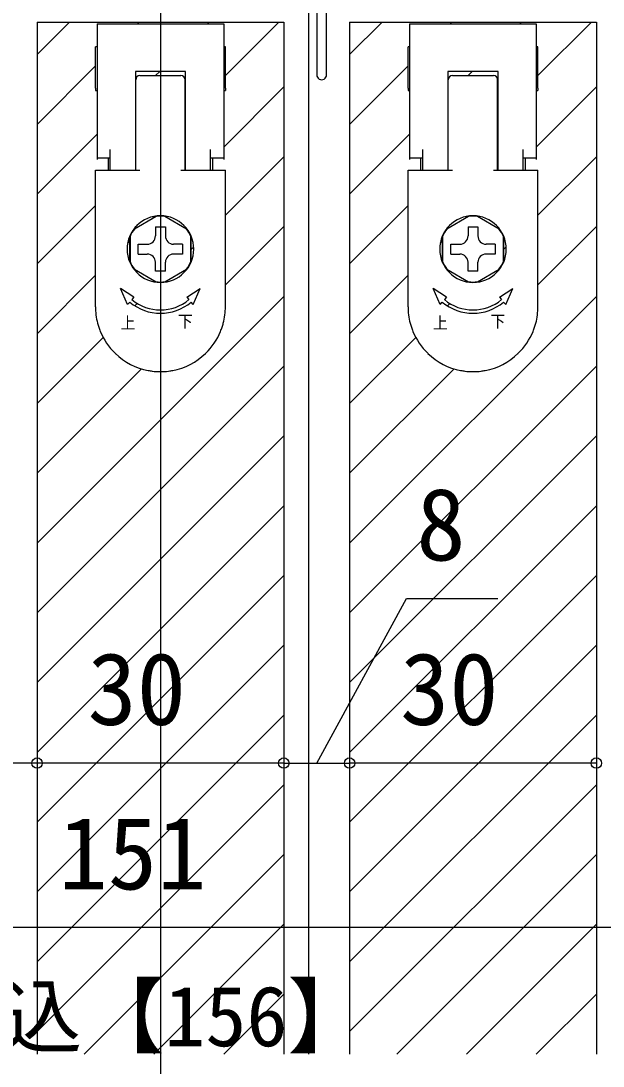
# Model space of a CAD drawing. Units: millimetres, scale not verified. Extents: x -525 to 525, y -783 to 779.
# Drawn here: x -337.8 to -267, y 327.8 to 454.9 of the extents above; entities that cross this region are included whole.
import ezdxf
from ezdxf.enums import TextEntityAlignment as Align

# ---------------------------------------------------------------- set-up
doc = ezdxf.new("R2010")
doc.units = ezdxf.units.MM
doc.header["$LTSCALE"] = 4
for name, color, linetype in [('0-3_YKK_11', 7, 'Continuous'), ('0-4_YKK_12', 2, 'Continuous'), ('0-5_YKK_13', 4, 'Continuous'), ('0-7_YKK_D', 6, 'Continuous')]:
    doc.layers.add(name, color=color, linetype=linetype)
doc.styles.add('ＭＳ ゴシック', font='')
doc.styles.get('ＭＳ ゴシック').set_extended_font_data('MS Gothic')

msp = doc.modelspace()

# ---------------------------------------------------------------- linework, layer by layer
at = {"layer": '0-3_YKK_11'}
msp.add_line((-301.805, 477.703), (-301.805, 448.303), dxfattribs=at)
msp.add_lwpolyline([(-300.605, 448.303), (-300.605, 470.903), (-297.305, 470.903), (-297.305, 465.903)], dxfattribs=at)
msp.add_arc((-301.205, 448.303), 0.6, 179.99999, 0.00001, dxfattribs=at)
at = {"layer": '0-4_YKK_12'}
for p, q in [((-320.805, 539.277), (-320.805, 182)), ((-302.805, 475.203), (-302.805, 329.205)), ((-335.805, 454.703), (-305.805, 454.703)), ((-335.805, 454.703), (-335.805, 329.205)), ((-335.805, 450.757), (-331.859, 454.703)), ((-323.573, 454.504), (-323.374, 454.703)), ((-315.088, 454.504), (-314.888, 454.703)), ((-312.905, 448.201), (-306.403, 454.703)), ((-305.805, 454.703), (-305.805, 329.205)), ((-297.805, 454.703), (-267.805, 454.703)), ((-297.805, 454.703), (-297.805, 329.205)), ((-297.805, 450.757), (-293.859, 454.703)), ((-285.573, 454.504), (-285.374, 454.703)), ((-277.088, 454.504), (-276.888, 454.703)), ((-274.905, 448.201), (-268.403, 454.703)), ((-267.805, 454.703), (-267.805, 329.205)), ((-335.805, 442.272), (-328.705, 449.372)), ((-321.388, 448.203), (-320.888, 448.703)), ((-297.805, 442.272), (-290.705, 449.372)), ((-283.388, 448.203), (-282.888, 448.703)), ((-313.105, 439.516), (-305.805, 446.816)), ((-275.105, 439.516), (-267.805, 446.816)), ((-323.855, 445.737), (-323.805, 445.787)), ((-285.855, 445.737), (-285.805, 445.787)), ((-317.805, 443.301), (-317.755, 443.351)), ((-279.805, 443.301), (-279.755, 443.351)), ((-335.805, 433.787), (-328.505, 441.087)), ((-297.805, 433.787), (-290.505, 441.087)), ((-323.855, 437.251), (-323.805, 437.301)), ((-314.48, 438.141), (-314.418, 438.203)), ((-312.905, 431.231), (-305.805, 438.331)), ((-285.855, 437.251), (-285.805, 437.301)), ((-276.48, 438.141), (-276.418, 438.203)), ((-274.905, 431.231), (-267.805, 438.331)), ((-335.805, 425.301), (-328.705, 432.401)), ((-297.805, 425.301), (-290.705, 432.401)), ((-321.847, 430.775), (-321.534, 431.087)), ((-283.847, 430.775), (-283.534, 431.087)), ((-312.905, 422.745), (-305.805, 429.845)), ((-274.905, 422.745), (-267.805, 429.845)), ((-324.789, 427.832), (-324.555, 428.066)), ((-317.055, 427.081), (-316.764, 427.372)), ((-286.789, 427.832), (-286.555, 428.066)), ((-279.055, 427.081), (-278.764, 427.372)), ((-335.805, 416.816), (-328.705, 423.916)), ((-297.805, 416.816), (-290.705, 423.916)), ((-321.074, 423.062), (-321.026, 423.11)), ((-283.074, 423.062), (-283.026, 423.11)), ((-335.805, 391.36), (-305.805, 421.36)), ((-297.805, 391.36), (-267.805, 421.36)), ((-323.923, 420.213), (-323.633, 420.503)), ((-285.923, 420.213), (-285.633, 420.503)), ((-335.805, 408.331), (-327.767, 416.369)), ((-297.805, 408.331), (-289.767, 416.369)), ((-335.805, 382.875), (-305.805, 412.875)), ((-335.805, 399.845), (-323.105, 412.546)), ((-297.805, 382.875), (-267.805, 412.875)), ((-297.805, 399.845), (-285.105, 412.546)), ((-335.805, 374.39), (-305.805, 404.39)), ((-297.805, 374.39), (-267.805, 404.39)), ((-335.805, 365.904), (-305.805, 395.904)), ((-297.805, 365.904), (-267.805, 395.904)), ((-335.805, 357.419), (-305.805, 387.419)), ((-297.805, 357.419), (-267.805, 387.419)), ((-335.805, 348.934), (-305.805, 378.934)), ((-297.805, 348.934), (-267.805, 378.934)), ((-335.805, 340.448), (-305.805, 370.448)), ((-297.805, 340.448), (-267.805, 370.448)), ((-335.805, 331.963), (-305.805, 361.963)), ((-297.805, 331.963), (-267.805, 361.963)), ((-330.078, 329.205), (-305.805, 353.478)), ((-292.078, 329.205), (-267.805, 353.478)), ((-321.593, 329.205), (-305.805, 344.993)), ((-283.593, 329.205), (-267.805, 344.993)), ((-313.108, 329.205), (-305.805, 336.507)), ((-275.108, 329.205), (-267.805, 336.507))]:
    msp.add_line(p, q, dxfattribs=at)
at = {"layer": '0-5_YKK_13'}
for p, q in [((-328.505, 454.504), (-313.105, 454.504)), ((-328.505, 454.504), (-328.505, 438.004)), ((-313.105, 454.504), (-313.105, 438.004)), ((-290.505, 454.504), (-275.105, 454.504)), ((-290.505, 454.504), (-290.505, 438.004)), ((-275.105, 454.504), (-275.105, 438.004)), ((-328.505, 451.703), (-328.705, 451.703)), ((-290.505, 451.703), (-290.705, 451.703)), ((-312.905, 448.311), (-312.905, 451.203)), ((-274.905, 448.311), (-274.905, 451.203)), ((-323.855, 448.703), (-323.855, 436.703)), ((-317.755, 448.703), (-323.855, 448.703)), ((-317.755, 436.703), (-317.755, 448.703)), ((-285.855, 448.703), (-285.855, 436.703)), ((-279.755, 448.703), (-285.855, 448.703)), ((-279.755, 436.703), (-279.755, 448.703)), ((-328.705, 447.865), (-328.705, 448.311)), ((-328.705, 446.692), (-328.705, 447.865)), ((-323.805, 447.203), (-323.805, 447.703)), ((-323.305, 448.203), (-318.305, 448.203)), ((-317.805, 447.203), (-317.805, 447.703)), ((-290.705, 447.865), (-290.705, 448.311)), ((-290.705, 446.692), (-290.705, 447.865)), ((-285.805, 447.203), (-285.805, 447.703)), ((-285.305, 448.203), (-280.305, 448.203)), ((-279.805, 447.203), (-279.805, 447.703)), ((-328.705, 446.692), (-328.705, 446.424)), ((-328.705, 446.424), (-328.705, 446.392)), ((-328.705, 446.392), (-328.505, 446.392)), ((-323.855, 446.392), (-323.805, 446.392)), ((-323.805, 446.703), (-323.805, 447.203)), ((-323.805, 446.424), (-323.805, 446.692)), ((-323.805, 446.392), (-323.805, 446.424)), ((-323.805, 445.407), (-323.805, 446.392)), ((-317.805, 446.692), (-317.805, 446.701)), ((-317.805, 445.407), (-317.805, 446.392)), ((-317.805, 446.392), (-317.755, 446.392)), ((-313.105, 446.392), (-312.905, 446.392)), ((-312.905, 446.692), (-312.905, 446.424)), ((-312.905, 446.424), (-312.905, 446.392)), ((-290.705, 446.692), (-290.705, 446.424)), ((-290.705, 446.424), (-290.705, 446.392)), ((-290.705, 446.392), (-290.505, 446.392)), ((-285.855, 446.392), (-285.805, 446.392)), ((-285.805, 446.703), (-285.805, 447.203)), ((-285.805, 446.424), (-285.805, 446.692)), ((-285.805, 446.392), (-285.805, 446.424)), ((-285.805, 445.407), (-285.805, 446.392)), ((-279.805, 446.692), (-279.805, 446.701)), ((-279.805, 445.407), (-279.805, 446.392)), ((-279.805, 446.392), (-279.755, 446.392)), ((-275.105, 446.392), (-274.905, 446.392)), ((-274.905, 446.692), (-274.905, 446.424)), ((-274.905, 446.424), (-274.905, 446.392)), ((-317.805, 443.161), (-317.805, 444.692)), ((-279.805, 443.161), (-279.805, 444.692)), ((-323.805, 442.703), (-323.805, 443.161)), ((-323.805, 442.668), (-323.805, 442.703)), ((-285.805, 442.703), (-285.805, 443.161)), ((-285.805, 442.668), (-285.805, 442.703)), ((-323.805, 439.203), (-323.805, 441.203)), ((-317.805, 439.203), (-317.805, 441.203)), ((-285.805, 439.203), (-285.805, 441.203)), ((-279.805, 439.203), (-279.805, 441.203)), ((-326.905, 436.703), (-326.905, 439.203)), ((-323.805, 438.12), (-323.805, 439.203)), ((-317.805, 438.12), (-317.805, 439.203)), ((-314.705, 436.703), (-314.705, 439.203)), ((-288.905, 436.703), (-288.905, 439.203)), ((-285.805, 438.12), (-285.805, 439.203)), ((-279.805, 438.12), (-279.805, 439.203)), ((-276.705, 436.703), (-276.705, 439.203)), ((-328.505, 438.203), (-326.905, 438.203)), ((-327.13, 436.703), (-327.13, 438.203)), ((-323.805, 437.703), (-323.805, 438.12)), ((-317.805, 437.703), (-317.805, 438.12)), ((-317.805, 437.203), (-317.805, 437.703)), ((-314.705, 438.203), (-313.105, 438.203)), ((-314.48, 438.203), (-314.48, 436.703)), ((-290.505, 438.203), (-288.905, 438.203)), ((-289.13, 436.703), (-289.13, 438.203)), ((-285.805, 437.703), (-285.805, 438.12)), ((-279.805, 437.703), (-279.805, 438.12)), ((-279.805, 437.203), (-279.805, 437.703)), ((-276.705, 438.203), (-275.105, 438.203)), ((-276.48, 438.203), (-276.48, 436.703)), ((-328.705, 436.703), (-326.905, 436.703)), ((-328.705, 432.403), (-328.705, 436.703)), ((-323.805, 436.703), (-323.305, 436.703)), ((-318.305, 436.703), (-317.805, 436.703)), ((-317.805, 436.703), (-317.805, 437.203)), ((-317.805, 436.703), (-317.755, 436.703)), ((-312.905, 432.403), (-312.905, 436.703)), ((-290.705, 436.703), (-288.905, 436.703)), ((-290.705, 432.403), (-290.705, 436.703)), ((-285.805, 436.703), (-285.305, 436.703)), ((-280.305, 436.703), (-279.805, 436.703)), ((-279.805, 436.703), (-279.805, 437.203)), ((-279.805, 436.703), (-279.755, 436.703)), ((-274.905, 432.403), (-274.905, 436.703)), ((-328.705, 431.403), (-328.705, 432.403)), ((-312.905, 431.403), (-312.905, 432.403)), ((-290.705, 431.403), (-290.705, 432.403)), ((-274.905, 431.403), (-274.905, 432.403)), ((-328.705, 430.529), (-328.705, 431.403)), ((-321.339, 431.068), (-323.971, 429.548)), ((-317.639, 429.548), (-320.271, 431.068)), ((-312.905, 430.529), (-312.905, 431.403)), ((-290.705, 430.529), (-290.705, 431.403)), ((-283.339, 431.068), (-285.971, 429.548)), ((-279.639, 429.548), (-282.271, 431.068)), ((-274.905, 430.529), (-274.905, 431.403)), ((-328.705, 430.065), (-328.705, 430.529)), ((-328.705, 429.903), (-328.705, 430.065)), ((-321.405, 429.803), (-320.205, 429.803)), ((-321.405, 429.803), (-321.405, 428.703)), ((-320.205, 429.803), (-320.205, 428.703)), ((-290.705, 430.065), (-290.705, 430.529)), ((-290.705, 429.903), (-290.705, 430.065)), ((-283.405, 429.803), (-282.205, 429.803)), ((-283.405, 429.803), (-283.405, 428.703)), ((-282.205, 429.803), (-282.205, 428.703)), ((-324.555, 428.633), (-324.555, 425.574)), ((-324.505, 428.623), (-324.505, 425.584)), ((-317.105, 425.584), (-317.105, 428.623)), ((-317.055, 425.574), (-317.055, 428.633)), ((-312.905, 427.403), (-312.905, 429.403)), ((-286.555, 428.633), (-286.555, 425.574)), ((-286.505, 428.623), (-286.505, 425.584)), ((-279.105, 425.584), (-279.105, 428.623)), ((-279.055, 425.574), (-279.055, 428.633)), ((-274.905, 427.403), (-274.905, 429.403)), ((-328.705, 426.903), (-328.705, 427.403)), ((-323.505, 426.503), (-323.505, 427.703)), ((-323.505, 427.703), (-322.405, 427.703)), ((-318.105, 427.703), (-319.205, 427.703)), ((-318.105, 427.703), (-318.105, 426.503)), ((-312.905, 426.903), (-312.905, 427.403)), ((-290.705, 426.903), (-290.705, 427.403)), ((-285.505, 426.503), (-285.505, 427.703)), ((-285.505, 427.703), (-284.405, 427.703)), ((-280.105, 427.703), (-281.205, 427.703)), ((-280.105, 427.703), (-280.105, 426.503)), ((-274.905, 426.903), (-274.905, 427.403)), ((-328.705, 425.903), (-328.705, 426.278)), ((-328.705, 425.847), (-328.705, 425.903)), ((-328.705, 425.568), (-328.705, 425.847)), ((-323.505, 426.503), (-322.405, 426.503)), ((-318.105, 426.503), (-319.205, 426.503)), ((-312.905, 425.903), (-312.905, 426.278)), ((-312.905, 425.847), (-312.905, 425.903)), ((-312.905, 425.568), (-312.905, 425.847)), ((-290.705, 425.903), (-290.705, 426.278)), ((-290.705, 425.847), (-290.705, 425.903)), ((-290.705, 425.568), (-290.705, 425.847)), ((-285.505, 426.503), (-284.405, 426.503)), ((-280.105, 426.503), (-281.205, 426.503)), ((-274.905, 425.903), (-274.905, 426.278)), ((-274.905, 425.847), (-274.905, 425.903)), ((-274.905, 425.568), (-274.905, 425.847)), ((-328.705, 425.547), (-328.705, 425.568)), ((-328.705, 425.403), (-328.705, 425.547)), ((-328.705, 424.903), (-328.705, 425.403)), ((-328.705, 424.403), (-328.705, 424.903)), ((-323.971, 424.659), (-321.339, 423.139)), ((-321.405, 424.403), (-321.405, 425.503)), ((-320.271, 423.139), (-317.639, 424.659)), ((-320.205, 424.403), (-320.205, 425.503)), ((-312.905, 425.547), (-312.905, 425.568)), ((-312.905, 425.403), (-312.905, 425.547)), ((-312.905, 424.903), (-312.905, 425.403)), ((-312.905, 424.403), (-312.905, 424.903)), ((-290.705, 425.547), (-290.705, 425.568)), ((-290.705, 425.403), (-290.705, 425.547)), ((-290.705, 424.903), (-290.705, 425.403)), ((-290.705, 424.403), (-290.705, 424.903)), ((-285.971, 424.659), (-283.339, 423.139)), ((-283.405, 424.403), (-283.405, 425.503)), ((-282.271, 423.139), (-279.639, 424.659)), ((-282.205, 424.403), (-282.205, 425.503)), ((-274.905, 425.547), (-274.905, 425.568)), ((-274.905, 425.403), (-274.905, 425.547)), ((-274.905, 424.903), (-274.905, 425.403)), ((-274.905, 424.403), (-274.905, 424.903)), ((-328.705, 420.103), (-328.705, 424.403)), ((-320.205, 424.403), (-321.405, 424.403)), ((-312.905, 420.103), (-312.905, 424.403)), ((-290.705, 420.103), (-290.705, 424.403)), ((-282.205, 424.403), (-283.405, 424.403)), ((-274.905, 420.103), (-274.905, 424.403)), ((-324.791, 420.354), (-325.655, 422.303)), ((-324.019, 421.273), (-325.655, 422.303)), ((-317.591, 421.273), (-315.956, 422.303)), ((-316.82, 420.354), (-315.956, 422.303)), ((-286.791, 420.354), (-287.655, 422.303)), ((-286.019, 421.273), (-287.655, 422.303)), ((-279.591, 421.273), (-277.956, 422.303)), ((-278.82, 420.354), (-277.956, 422.303)), ((-324.019, 421.273), (-324.276, 420.967)), ((-317.591, 421.273), (-317.334, 420.967)), ((-286.019, 421.273), (-286.276, 420.967)), ((-279.591, 421.273), (-279.334, 420.967)), ((-324.791, 420.354), (-324.533, 420.66)), ((-316.82, 420.354), (-317.077, 420.66)), ((-286.791, 420.354), (-286.533, 420.66)), ((-278.82, 420.354), (-279.077, 420.66))]:
    msp.add_line(p, q, dxfattribs=at)
for points in [[(-328.705, 448.311), (-328.705, 451.203), (-328.705, 451.703)], [(-312.905, 451.203), (-312.905, 451.703), (-313.105, 451.703)], [(-290.705, 448.311), (-290.705, 451.203), (-290.705, 451.703)], [(-274.905, 451.203), (-274.905, 451.703), (-275.105, 451.703)], [(-312.905, 446.692), (-312.905, 447.865), (-312.905, 448.311)], [(-274.905, 446.692), (-274.905, 447.865), (-274.905, 448.311)], [(-323.805, 446.692), (-323.805, 446.701), (-323.805, 446.703)], [(-317.805, 446.701), (-317.805, 446.703), (-317.805, 447.203)], [(-317.805, 446.392), (-317.805, 446.424), (-317.805, 446.692)], [(-285.805, 446.692), (-285.805, 446.701), (-285.805, 446.703)], [(-279.805, 446.701), (-279.805, 446.703), (-279.805, 447.203)], [(-279.805, 446.392), (-279.805, 446.424), (-279.805, 446.692)], [(-323.805, 444.907), (-323.805, 445.264), (-323.805, 445.407)], [(-323.805, 443.161), (-323.805, 444.692), (-323.805, 444.907)], [(-317.805, 444.692), (-317.805, 444.907), (-317.805, 445.264), (-317.805, 445.407)], [(-285.805, 444.907), (-285.805, 445.264), (-285.805, 445.407)], [(-285.805, 443.161), (-285.805, 444.692), (-285.805, 444.907)], [(-279.805, 444.692), (-279.805, 444.907), (-279.805, 445.264), (-279.805, 445.407)], [(-323.805, 441.203), (-323.805, 442.661), (-323.805, 442.668)], [(-317.805, 442.668), (-317.805, 442.703), (-317.805, 443.161)], [(-317.805, 441.203), (-317.805, 442.661), (-317.805, 442.668)], [(-285.805, 441.203), (-285.805, 442.661), (-285.805, 442.668)], [(-279.805, 442.668), (-279.805, 442.703), (-279.805, 443.161)], [(-279.805, 441.203), (-279.805, 442.661), (-279.805, 442.668)], [(-323.805, 436.703), (-323.805, 437.203), (-323.805, 437.703)], [(-285.805, 436.703), (-285.805, 437.203), (-285.805, 437.703)], [(-326.905, 436.703), (-323.855, 436.703), (-323.805, 436.703)], [(-317.755, 436.703), (-314.705, 436.703), (-312.905, 436.703)], [(-288.905, 436.703), (-285.855, 436.703), (-285.805, 436.703)], [(-279.755, 436.703), (-276.705, 436.703), (-274.905, 436.703)], [(-328.705, 427.403), (-328.705, 429.403), (-328.705, 429.903)], [(-312.905, 429.403), (-312.905, 429.903), (-312.905, 430.065), (-312.905, 430.529)], [(-290.705, 427.403), (-290.705, 429.403), (-290.705, 429.903)], [(-274.905, 429.403), (-274.905, 429.903), (-274.905, 430.065), (-274.905, 430.529)], [(-328.705, 426.278), (-328.705, 426.742), (-328.705, 426.903)], [(-312.905, 426.278), (-312.905, 426.742), (-312.905, 426.903)], [(-290.705, 426.278), (-290.705, 426.742), (-290.705, 426.903)], [(-274.905, 426.278), (-274.905, 426.742), (-274.905, 426.903)]]:
    msp.add_lwpolyline(points, dxfattribs=at)
for centre, radius, start, end in [((-323.305, 447.703), 0.5, 90, 180), ((-318.305, 447.703), 0.5, 0, 90), ((-285.305, 447.703), 0.5, 90, 180), ((-280.305, 447.703), 0.5, 0, 90), ((-320.805, 427.103), 4.05, 0, 180), ((-320.805, 427.103), 4, 82.33165, 97.66835), ((-282.805, 427.103), 4.05, 0, 180), ((-282.805, 427.103), 4, 82.33165, 97.66835), ((-320.805, 427.103), 4.05, 136.2623, 157.80839), ((-282.805, 427.103), 4.05, 136.2623, 157.80839), ((-320.805, 427.103), 4, 142.33165, 157.66835), ((-322.405, 428.703), 1, 270, 0), ((-319.205, 428.703), 1, 180, 270), ((-320.805, 427.103), 4, 22.33165, 37.82349), ((-282.805, 427.103), 4, 142.33165, 157.66835), ((-284.405, 428.703), 1, 270, 0), ((-281.205, 428.703), 1, 180, 270), ((-282.805, 427.103), 4, 22.33165, 37.82349), ((-320.805, 427.103), 4.05, 180, 0), ((-282.805, 427.103), 4.05, 180, 0), ((-322.405, 425.503), 1, 0, 90), ((-319.205, 425.503), 1, 90, 180), ((-284.405, 425.503), 1, 0, 90), ((-281.205, 425.503), 1, 90, 180), ((-320.805, 427.103), 4, 202.33165, 217.82349), ((-320.805, 427.103), 4, 322.17651, 337.66835), ((-282.805, 427.103), 4, 202.33165, 217.82349), ((-282.805, 427.103), 4, 322.17651, 337.66835), ((-320.805, 427.103), 4, 262.17651, 277.82349), ((-282.805, 427.103), 4, 262.17651, 277.82349), ((-320.805, 425.103), 5.4, 230, 310), ((-282.805, 425.103), 5.4, 230, 310), ((-320.805, 420.103), 7.9, 180, 194.66485), ((-320.805, 425.103), 5.8, 230, 310), ((-320.805, 420.103), 7.9, 345.33515, 0), ((-282.805, 420.103), 7.9, 180, 194.66485), ((-282.805, 425.103), 5.8, 230, 310), ((-282.805, 420.103), 7.9, 345.33515, 0), ((-320.805, 420.103), 7.9, 194.66485, 198.44872), ((-320.805, 420.103), 7.9, 198.44872, 202.318), ((-320.805, 420.103), 7.9, 202.318, 225.86911), ((-320.805, 420.103), 7.9, 314.13089, 337.682), ((-320.805, 420.103), 7.9, 337.682, 341.55128), ((-320.805, 420.103), 7.9, 341.55128, 345.33515), ((-282.805, 420.103), 7.9, 194.66485, 198.44872), ((-282.805, 420.103), 7.9, 198.44872, 202.318), ((-282.805, 420.103), 7.9, 202.318, 225.86911), ((-282.805, 420.103), 7.9, 314.13089, 337.682), ((-282.805, 420.103), 7.9, 337.682, 341.55128), ((-282.805, 420.103), 7.9, 341.55128, 345.33515), ((-320.805, 420.103), 7.9, 225.86911, 226.18003), ((-320.805, 420.103), 7.9, 226.18003, 259.0546), ((-320.805, 420.103), 7.9, 280.9454, 313.81997), ((-320.805, 420.103), 7.9, 313.81997, 314.13089), ((-282.805, 420.103), 7.9, 225.86911, 226.18003), ((-282.805, 420.103), 7.9, 226.18003, 259.0546), ((-282.805, 420.103), 7.9, 280.9454, 313.81997), ((-282.805, 420.103), 7.9, 313.81997, 314.13089), ((-320.805, 420.103), 7.9, 259.0546, 262.72786), ((-320.805, 420.103), 7.9, 262.72786, 270), ((-320.805, 420.103), 7.9, 270, 277.27214), ((-320.805, 420.103), 7.9, 277.27214, 280.9454), ((-282.805, 420.103), 7.9, 259.0546, 262.72786), ((-282.805, 420.103), 7.9, 262.72786, 270), ((-282.805, 420.103), 7.9, 270, 277.27214), ((-282.805, 420.103), 7.9, 277.27214, 280.9454)]:
    msp.add_arc(centre, radius, start, end, dxfattribs=at)
at = {"layer": '0-7_YKK_D'}
for p, q in [((-335.805, 394.33), (-335.805, 363.603)), ((-335.805, 394.33), (-335.805, 363.603)), ((-305.805, 394.33), (-305.805, 363.603)), ((-305.805, 394.33), (-305.805, 363.603)), ((-297.805, 394.33), (-297.805, 363.603)), ((-297.805, 394.33), (-297.805, 363.603)), ((-267.805, 394.33), (-267.805, 363.603)), ((-335.805, 364.603), (-343.805, 364.603)), ((-305.805, 364.603), (-335.805, 364.603)), ((-305.805, 364.603), (-297.805, 364.603)), ((-267.805, 364.603), (-297.805, 364.603)), ((-245.305, 344.603), (-396.305, 344.603))]:
    msp.add_line(p, q, dxfattribs=at)
msp.add_lwpolyline([(-301.805, 364.603), (-290.872, 384.603), (-279.781, 384.603)], dxfattribs=at)
for centre in [(-335.805, 364.603), (-335.805, 364.603), (-305.805, 364.603), (-305.805, 364.603), (-297.805, 364.603), (-297.805, 364.603), (-267.805, 364.603)]:
    msp.add_circle(centre, 0.637, dxfattribs=at)

# ---------------------------------------------------------------- texts
at = {"layer": '0-5_YKK_13', "style": 'ＭＳ ゴシック', "width": 0.9}
for s, p in [('上', (-325.658, 416.961)), ('下', (-318.678, 417.143)), ('上', (-287.658, 416.961)), ('下', (-280.678, 417.143))]:
    msp.add_text(s, height=1.466, dxfattribs=at).set_placement(p, align=Align.BOTTOM_LEFT)
at = {"layer": '0-7_YKK_D', "style": 'ＭＳ ゴシック'}
for s, height, p in [('8', 8.798, (-289.69, 386.603)), ('30', 8.798, (-329.669, 366.603)), ('30', 8.798, (-291.669, 366.603)), ('151', 8.798, (-333.18, 346.603)), ('枠見込【156】', 7.331, (-360.322, 327.967))]:
    msp.add_text(s, height=height, dxfattribs=at).set_placement(p, align=Align.BOTTOM_LEFT)

doc.saveas('drawing.dxf')
